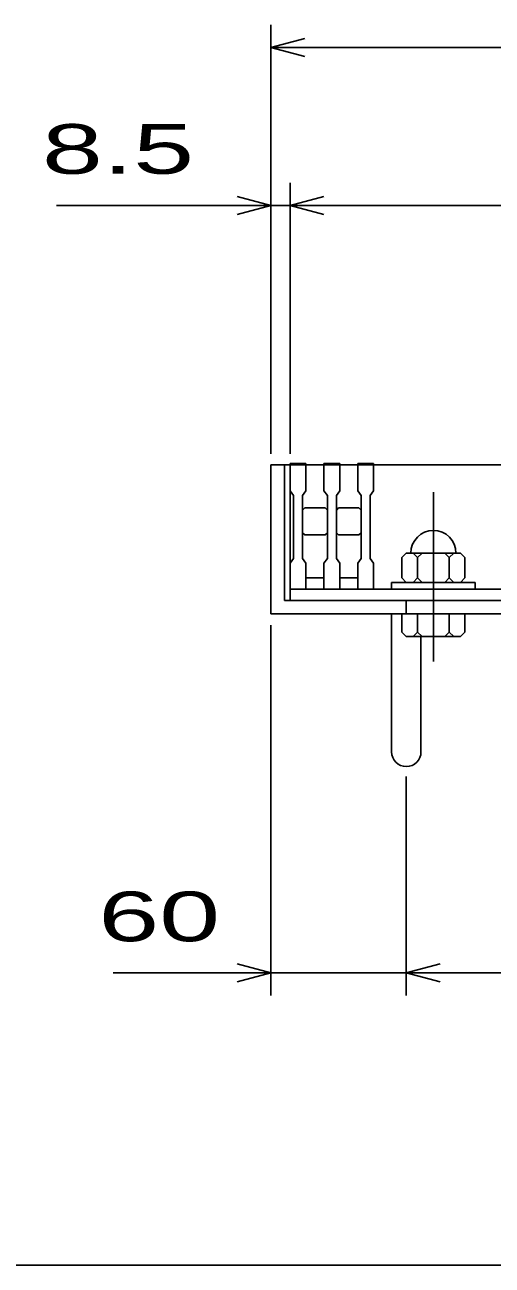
# Model space of a CAD drawing. Units: millimetres, scale not verified. Extents: x -1820 to 1731, y -1282 to 1054.
# Drawn here: x -1469 to -1262, y -1146 to -597 of the extents above; entities that cross this region are included whole.
import ezdxf
from ezdxf.enums import TextEntityAlignment as Align

# ---------------------------------------------------------------- set-up
doc = ezdxf.new("R2010")
doc.units = ezdxf.units.MM
doc.header["$LTSCALE"] = 10
doc.linetypes.add('CHAIN', pattern=[18.5, 12, -1.5, 3.5, -1.5])
for name, color, linetype, lineweight in [('0_2', 150, 'Continuous', 25), ('16', 3, 'Continuous', 25), ('19', 6, 'Continuous', 25), ('22', 4, 'Continuous', 25)]:
    doc.layers.add(name, color=color, linetype=linetype, lineweight=lineweight)
doc.styles.add('ベクトル', font='')
doc.styles.get('ベクトル').set_extended_font_data('ベクトル')

msp = doc.modelspace()

# ---------------------------------------------------------------- linework, layer by layer
at = {"layer": '0_2'}
msp.add_line((1731, -1146.5), (-1729, -1146.5), dxfattribs=at)
at = {"layer": '16'}
for p, q in [((-1351.5, -792), (-1351.5, -791.3)), ((-1351.5, -791.3), (-1344.5, -791.3)), ((-1351.5, -792), (-1351.5, -803.5)), ((-1344.5, -792), (-1351.5, -792)), ((-1351.5, -792), (-1351.5, -842)), ((-1351.5, -792), (-851.5, -792)), ((-1344.5, -791.3), (-1344.5, -792)), ((-1344.5, -803.5), (-1344.5, -792)), ((-1336.5, -792), (-1336.5, -791.3)), ((-1336.5, -791.3), (-1329.5, -791.3)), ((-1336.5, -792), (-1336.5, -803.5)), ((-1329.5, -792), (-1336.5, -792)), ((-1329.5, -791.3), (-1329.5, -792)), ((-1329.5, -803.5), (-1329.5, -792)), ((-1321.5, -792), (-1321.5, -791.3)), ((-1321.5, -791.3), (-1314.5, -791.3)), ((-1321.5, -792), (-1321.5, -803.5)), ((-1314.5, -792), (-1321.5, -792)), ((-1314.5, -791.3), (-1314.5, -792)), ((-1314.5, -803.5), (-1314.5, -792)), ((-1314.5, -792), (-1261.5, -792)), ((-1351.5, -803.5), (-1350, -805.5)), ((-1350, -805.5), (-1350, -833.5)), ((-1346, -805.5), (-1344.5, -803.5)), ((-1346, -833.5), (-1346, -805.5)), ((-1336.5, -803.5), (-1335, -805.5)), ((-1335, -805.5), (-1335, -833.5)), ((-1331, -805.5), (-1329.5, -803.5)), ((-1331, -833.5), (-1331, -805.5)), ((-1321.5, -803.5), (-1320, -805.5)), ((-1320, -805.5), (-1320, -833.5)), ((-1316, -805.5), (-1314.5, -803.5)), ((-1316, -833.5), (-1316, -805.5)), ((-1346, -812), (-1345, -811)), ((-1345, -811), (-1336, -811)), ((-1336, -811), (-1335, -812)), ((-1331, -812), (-1330, -811)), ((-1330, -811), (-1321, -811)), ((-1321, -811), (-1320, -812)), ((-1345, -823), (-1346, -822)), ((-1336, -823), (-1345, -823)), ((-1335, -822), (-1336, -823)), ((-1330, -823), (-1331, -822)), ((-1321, -823), (-1330, -823)), ((-1320, -822), (-1321, -823)), ((-1350, -833.5), (-1351.5, -835.5)), ((-1344.5, -835.5), (-1346, -833.5)), ((-1335, -833.5), (-1336.5, -835.5)), ((-1329.5, -835.5), (-1331, -833.5)), ((-1320, -833.5), (-1321.5, -835.5)), ((-1314.5, -835.5), (-1316, -833.5)), ((-1300, -831), (-1302, -833)), ((-1302, -833), (-1302, -842)), ((-1276, -831), (-1300, -831)), ((-1295, -833), (-1297, -831)), ((-1293, -831), (-1295, -833)), ((-1295, -842), (-1295, -833)), ((-1281, -833), (-1283, -831)), ((-1279, -831), (-1281, -833)), ((-1281, -842), (-1281, -833)), ((-1274, -833), (-1276, -831)), ((-1274, -842), (-1274, -833)), ((-1351.5, -835.5), (-1351.5, -847)), ((-1344.5, -847), (-1344.5, -835.5)), ((-1336.5, -835.5), (-1336.5, -847)), ((-1329.5, -847), (-1329.5, -835.5)), ((-1321.5, -835.5), (-1321.5, -847)), ((-1314.5, -847), (-1314.5, -835.5)), ((-1344.5, -842), (-1336.5, -842)), ((-1329.5, -842), (-1321.5, -842)), ((-1306.5, -847), (-1306.5, -844)), ((-1306.5, -844), (-1269.5, -844)), ((-1302, -842), (-1300, -844)), ((-1297, -844), (-1295, -842)), ((-1295, -842), (-1293, -844)), ((-1283, -844), (-1281, -842)), ((-1281, -842), (-1279, -844)), ((-1276, -844), (-1274, -842)), ((-1269.5, -844), (-1269.5, -847)), ((-1351.5, -847), (-1344.5, -847)), ((-1351.5, -847), (-851.5, -847)), ((-1351.5, -852), (-1351.5, -847)), ((-1336.5, -847), (-1329.5, -847)), ((-1321.5, -847), (-1314.5, -847)), ((-1261.5, -847), (-1314.5, -847)), ((-1269.5, -847), (-1306.5, -847)), ((-851.5, -852), (-1351.5, -852))]:
    msp.add_line(p, q, dxfattribs=at)
at = {"layer": '16', "linetype": 'CHAIN'}
msp.add_line((-1288, -804), (-1288, -879), dxfattribs=at)
at = {"layer": '16'}
msp.add_arc((-1288, -831), 10, 0, 180, dxfattribs=at)
at = {"layer": '19'}
for p, q in [((-1351.5, -792), (-1360, -792)), ((-1360, -792), (-1360, -858)), ((-1354, -852), (-1354, -792)), ((-346, -852), (-1354, -852)), ((-1300, -858), (-1300, -852)), ((-1360, -858), (-340, -858)), ((-1306.5, -919.11), (-1306.5, -858)), ((-1302, -858), (-1302, -866)), ((-1274, -858), (-1302, -858)), ((-1295, -858), (-1295, -866)), ((-1281, -858), (-1281, -866)), ((-1274, -866), (-1274, -858)), ((-1302, -866), (-1300, -868)), ((-1300, -868), (-1276, -868)), ((-1295, -866), (-1297, -868)), ((-1293, -868), (-1295, -866)), ((-1293.5, -919.11), (-1293.5, -868)), ((-1281, -866), (-1283, -868)), ((-1279, -868), (-1281, -866)), ((-1276, -868), (-1274, -866))]:
    msp.add_line(p, q, dxfattribs=at)
msp.add_arc((-1300, -919.11), 6.5, 180, 0, dxfattribs=at)
at = {"layer": '22'}
for p, q in [((-1360, -787), (-1360, -597)), ((-1360, -607), (-1345, -603)), ((-1345, -611), (-1360, -607)), ((-1360, -607), (-340, -607)), ((-1360, -787), (-1360, -667)), ((-1351.5, -787), (-1351.5, -667)), ((-1360, -677), (-1375, -673)), ((-1351.5, -677), (-1336.5, -673)), ((-1455, -677), (-1360, -677)), ((-1375, -681), (-1360, -677)), ((-1360, -677), (-1351.5, -677)), ((-1336.5, -681), (-1351.5, -677)), ((-1351.5, -677), (-851.5, -677)), ((-1360, -1027), (-1360, -863)), ((-1300, -1027), (-1300, -930)), ((-1360, -1017), (-1375, -1013)), ((-1300, -1017), (-1285, -1013)), ((-1430, -1017), (-1360, -1017)), ((-1375, -1021), (-1360, -1017)), ((-1360, -1017), (-1300, -1017)), ((-1285, -1021), (-1300, -1017)), ((-1300, -1017), (-400, -1017))]:
    msp.add_line(p, q, dxfattribs=at)

# ---------------------------------------------------------------- texts
at = {"layer": '22', "color": 2, "style": 'ベクトル', "width": 1.65}
for s, p in [(' 8.5 ', (-1475, -652)), (' 60 ', (-1450, -992))]:
    msp.add_text(s, height=21.99, dxfattribs=at).set_placement(p, align=Align.MIDDLE_LEFT)

doc.saveas('drawing.dxf')
